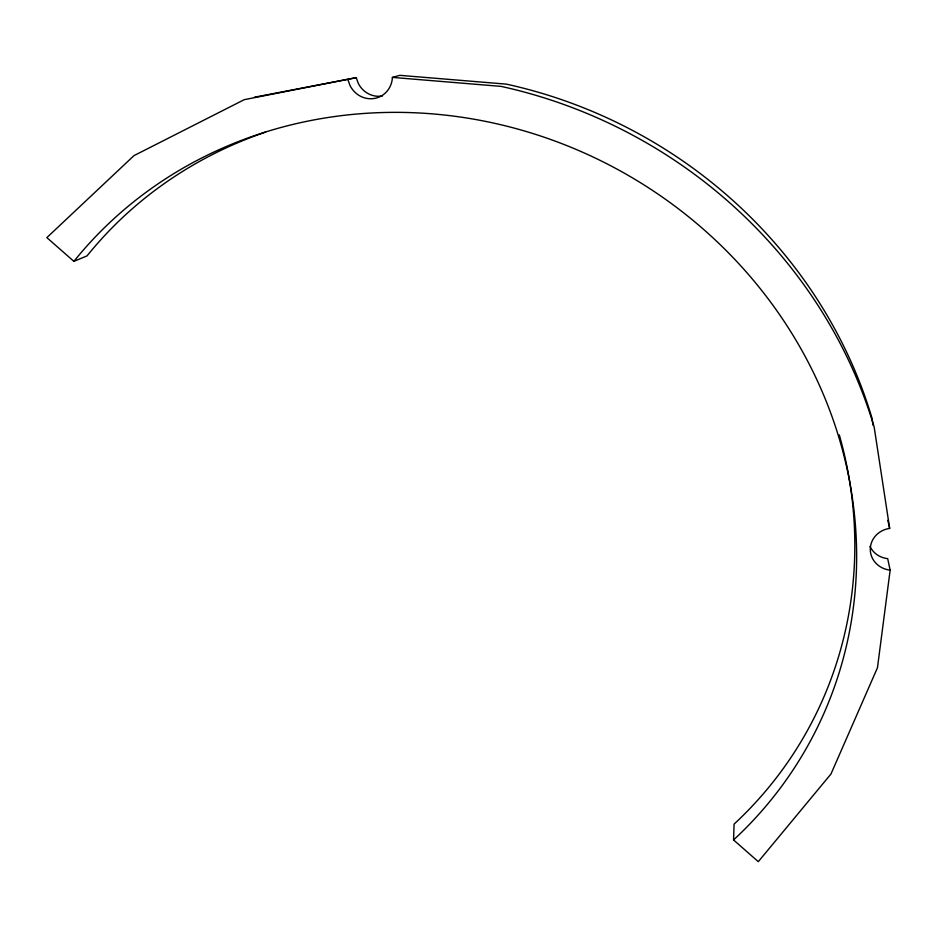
<?xml version="1.0" encoding="UTF-8"?>
<svg xmlns="http://www.w3.org/2000/svg" width="937" height="937" viewBox="0 0 937 937"><rect width="100%" height="100%" fill="white"/><g stroke="black" fill="none" stroke-linecap="round" stroke-linejoin="round"><path stroke-width="1.41" d="M869.993 546.4A22.183 20.684 -2.8 0 0 887.69 558.651L890.15 570.141L877.465 667.73L830.967 774.009L758.302 861.665L733.554 839.95L734.081 824.127A432.882 402.922 29.7 0 0 839.306 434.897M382.519 95.925A23.015 21.891 67.4 0 1 358.25 83.299L356.247 77.654L244.241 99.673L133.979 155.624L46.85 237.623L73.894 261.353L87.036 255.883A432.882 402.922 29.7 0 1 265.593 132.094M347.955 79.75L350.005 85.513A23.495 22.312 67 0 0 374.8 98.385A23.495 22.312 67 0 0 392.404 77.396L399.83 75.335L506.378 84.131A467.024 434.873 29.8 0 1 871.96 418.054L873.061 425.269M254.501 97.202L356.247 77.654M392.404 77.396L501.108 86.391A475.973 442.264 29.7 0 1 874.151 426.967L889.67 528.398A22.617 21.059 -2.6 0 0 870.286 549.586A22.617 21.059 -2.6 0 0 890.15 570.141M887.819 520.34L889.67 528.398M73.894 261.353A441.175 409.75 29.7 0 1 703.628 229.424A441.175 409.75 29.7 0 1 733.554 839.95"/></g></svg>
